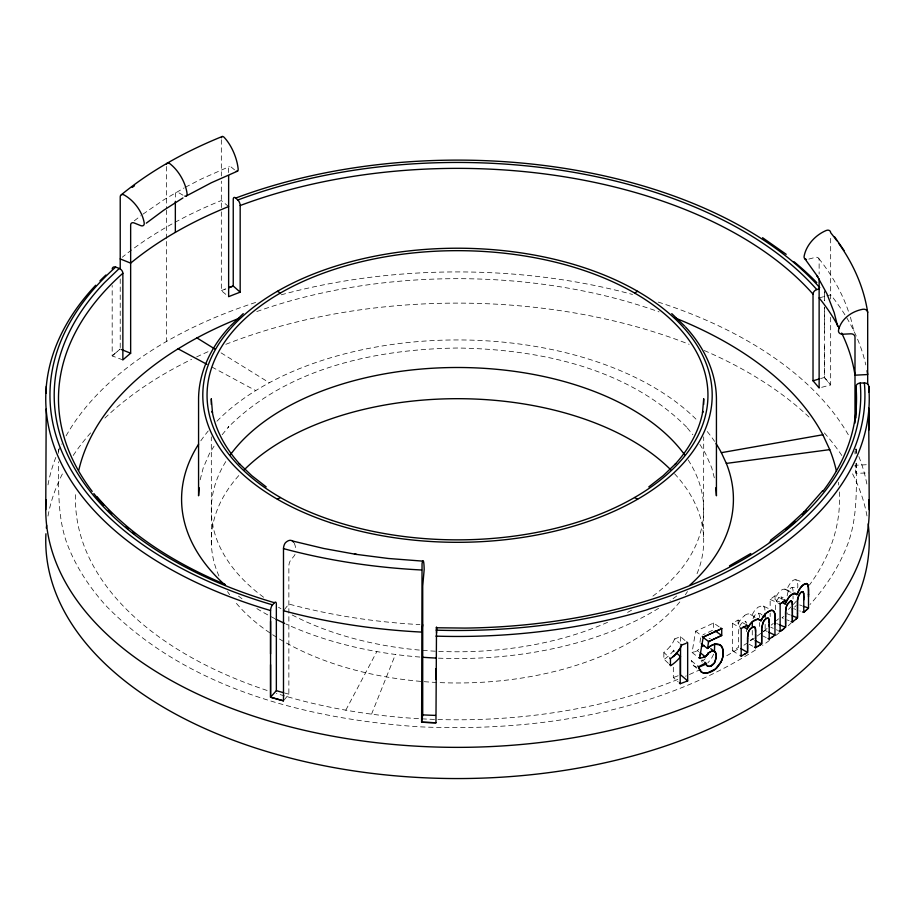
<?xml version="1.0" encoding="UTF-8"?>
<svg xmlns="http://www.w3.org/2000/svg" width="915" height="915" viewBox="0 0 915 915"><rect width="100%" height="100%" fill="white"/><g stroke="black" fill="none" stroke-linecap="round" stroke-linejoin="round"><path stroke-width="0.69" stroke-dasharray="4.58 3.43" d="M120.22 347.62L120.22 275.815M166.347 238.609L166.347 210.233M211.399 544.974L211.296 436.855M221.327 211.8L221.327 290.65L228.636 296.677M221.327 207.579L221.327 181.136M746.377 631.682L746.377 630.103M797.651 587.945C798.28 584.811 797.48 576.713 792.607 580.739A13.13 5.547 -67.5 0 0 786.488 590.472L791.647 592.543M821.693 387.331L830.671 384.918A411.75 237.717 0 0 0 824.369 377.46L824.369 307.852M824.369 300.749L824.369 290.81M830.671 317.333L830.671 384.918L824.369 377.46L824.369 344.966M830.671 299.022L830.671 236.585M703.601 536.705L703.704 436.855M775.451 609.676L775.451 608.898A47.489 23.401 -66.4 0 1 775.485 606.782C775.44 602.974 777.967 594.521 783.126 597.621M856.349 463.173C856.429 489.616 857.275 516.643 848.525 542.012C840.016 565.241 826.531 586.218 809.992 604.54M856.394 453.268L856.417 449.025M738.84 629.36L738.68 631.076A47.489 27.496 -59.9 0 0 738.599 633.203L738.611 647.271A399.02 230.374 0 0 1 732.412 650.748L732.412 623.241L738.131 620.038L744.844 623.961M787.175 595.859C787.426 591.422 791.029 583.724 796.576 589.146M719.179 626.878L713.563 623.001A399.02 230.374 0 0 1 695.64 631.167L692.072 652.452L697.688 656.913M200.168 479.792L203.222 467.908L209.409 453.657L215.117 444.438M753.056 618.7C754.063 614.857 758.524 610.602 762.195 615.132M371.559 714.158L395.429 654.454M713.689 654.145L711.287 658.846L707.867 662.872M779.466 601.475C769.549 602.516 782.222 584.25 786.397 590.461M345.801 710.177L376.831 651.583M696.658 651.194L698.831 649.261M284.382 609.607L288.865 604.049A399.02 230.374 0 0 0 419.928 624.613M284.382 699.723L288.865 694.165L288.865 565.928A4.243 1.464 -74.9 0 1 290.661 560.243L294.104 555.988A4.243 1.464 -74.9 0 0 295.339 553.484M222.162 434.716L228.853 426.55L228.041 427.419C287.516 367.704 375.974 349.21 457.5 348.02C539.026 349.21 627.484 367.704 686.959 427.419L686.147 426.55L692.838 434.716M788.238 625.814L791.246 622.921M699.986 642.433L700.856 635.696L701.348 636.062M705.168 658.754C703.441 662.163 695.72 658.411 702.411 662.117M134.333 220.801L140.761 215.791M769.412 640.466L762.595 645.441M776.057 635.296L779.374 632.711M782.634 599.119L775.039 595.779L770.156 599.405L770.156 607.995M142.9 214.19L163.979 199.699L184.201 187.872M755.447 649.993C656.181 713.323 534.474 732.046 418.51 726.773C306.616 718.961 187.689 688.789 106.7 606.485L105.888 605.616C89.064 586.938 75.099 565.71 66.463 542.012C57.553 516.186 58.617 488.667 58.64 461.755M216.958 421.209A275.918 159.302 0 0 1 255.708 390.602L262.399 386.599A275.918 159.302 0 0 1 696.715 419.859M185.368 187.232L202.066 178.654L229.345 166.576M696.578 668.144L692.449 664.416L691.66 660.493M225.765 288.877L221.327 290.65A411.75 237.717 0 0 1 225.273 289.083M684.98 640.489L680.543 636.668L674.687 638.91L679.456 643.142M820.583 378.57L824.369 377.46M695.251 651.583L695.949 651.389M694.542 651.777L692.781 652.258M808.837 259.094L815.288 257.355A4.243 3.145 -38.9 0 1 819.131 259.78L819.131 274.077M819.131 297.913L825.547 296.185M826.828 295.842L830.671 294.802A411.704 237.694 0 0 1 865.796 364.913M866.276 464.728L854.999 465.3A399.02 230.374 0 0 1 855.971 473.318L868.69 472.941M709.125 638.304L710.303 638.51M696.647 667.207L693.753 665.914M799.687 604.929L801.723 605.65M795.798 579.675L801.197 581.631M793.728 608.681L795.73 609.424M799.756 610.911L800.419 611.163M122.862 359.915L112.179 355.912L112.179 285.503M790.263 615.017L786.98 613.725L786.98 612.158M784.841 589.043L791.326 591.662M783.32 618.346L782.028 617.808A399.02 230.374 0 0 0 783.698 616.458M787.209 619.947L789.142 620.747M776.709 623.527L778.619 624.362M792.138 587.476L792.962 589.706A23.916 10.58 -69.6 0 1 793.019 590.541L793.042 591.262M770.156 599.405L777.636 602.825M770.773 627.198L773.267 628.342M776.389 629.76L777.636 630.332M763.304 631.762A399.02 230.374 0 0 0 765.146 630.481L767.594 631.659M768.177 608.349L762.252 605.639L757.952 607.251L754.646 610.511L751.581 615.726L755.104 617.591M762.584 635.799L766.198 637.595M750.323 640.271A399.02 230.374 0 0 0 752.267 639.047L753.445 639.665M750.437 614.525L755.035 616.973M211.891 367.018L255.708 390.602M749.259 644.274L752.713 646.184M746.388 622.189L745.393 621.64A4.026 2.276 -60.9 0 1 745.977 622.406L746.205 623.355M781.09 596.774L781.193 596.832A4.026 1.921 -67.3 0 1 781.685 597.564L781.913 598.833A28.388 13.45 -67.7 0 1 781.902 599.439M758.581 613.313L759.45 615.555A23.916 12.776 -63.5 0 1 759.519 616.401L759.564 617.556M182.954 195.169L178.356 192.516A4.243 2.448 60 0 0 175.348 194.243L175.348 199.893M738.131 620.038L738.131 623.79L741.493 625.757M732.412 623.241L739 627.232M732.412 650.748L739 654.74M221.075 352.87L269.33 382.745M763.293 605.982L764.677 607.869L765.134 611.849M701.988 659.955L703.429 661.053M697.699 650.897L698.66 651.629M695.64 631.167L701.336 635.593M691.225 660.721L696.349 664.828M234.572 169.858L231.072 166.976A4.243 1.99 68 0 0 228.636 168.429L228.636 173.198M228.636 206.561L221.327 200.534A411.704 237.694 0 0 0 122.29 257.218M674.618 651.274L673.326 650.107L673.326 651.823M673.326 667.252L673.326 677.546L678.061 681.789M670.18 646.31A25.346 18.3 -47.3 0 1 663.832 652.384L667.973 656.364M668.385 663.364L663.855 659.04L663.855 652.429M818.856 258.579C831.609 274.58 842.12 292.491 848.628 311.924M699.884 444.438L705.591 453.657L711.779 467.908L714.832 479.792M850.447 317.139L854.084 331.756L853.764 330.441M58.583 449.025L58.606 453.268M855.971 449.174L855.971 453.44M855.971 463.379L855.971 473.318M854.999 451.221L854.999 454.034M824.369 292.16L824.369 300.292M824.369 307.051L824.369 334.135M793.053 595.882L793.053 599.016M775.039 595.779L775.039 599.531M770.156 613.153L770.156 616.596M765.146 624.385L765.146 630.481M759.576 622.532L759.576 626.455M752.267 630.424L752.267 639.047M713.563 623.001L713.563 629.817A399.02 230.374 0 0 1 703.006 634.747M680.543 636.668L680.543 641.438M221.327 139.732L221.327 175.955M166.347 166.484L166.347 208.826M166.347 241.469L166.347 341.547M676.734 595.962A275.918 159.302 0 0 1 670.009 600.846M658.606 608.315A275.918 159.302 0 0 1 437.667 658.125M419.836 657.05A275.918 159.302 0 0 1 285.812 623.938M274.832 618.632A275.918 159.302 0 0 1 256.646 608.464M241.96 598.696A275.918 159.302 0 0 1 238.483 596.123M200.82 440.813A275.918 159.302 0 0 1 208.231 430.954M707.226 431.514A275.918 159.302 0 0 1 714.569 441.385M839.33 491.927A382.035 220.561 0 0 1 809.409 585.085M796.347 601.121A382.035 220.561 0 0 1 788.478 609.401M778.528 618.814A382.035 220.561 0 0 1 776.435 620.667M773.255 623.412A382.035 220.561 0 0 1 771.219 625.117M767.079 628.479A382.035 220.561 0 0 1 743.586 645.418M737.57 649.25A382.035 220.561 0 0 1 724.646 656.924M700.844 669.277A382.035 220.561 0 0 1 685.529 676.208M677.786 679.445A382.035 220.561 0 0 1 276.341 693.433M267.123 690.47A382.035 220.561 0 0 1 75.659 492.213M256.783 311.569A382.035 220.561 0 0 1 659.075 311.878M838.403 482.297A382.035 220.561 0 0 1 838.746 485.041M288.865 694.165A399.02 230.374 0 0 1 284.668 693.021M688.171 459.971A246.204 142.145 0 0 1 651.389 597.243M631.59 610.156A246.204 142.145 0 0 1 624.682 613.988M607.583 622.314A246.204 142.145 0 0 1 290.318 613.988M280.939 608.704A246.204 142.145 0 0 1 278.515 607.24M263.611 597.243A246.204 142.145 0 0 1 226.817 459.971M294.207 543.224A29.715 10.248 -74.9 0 1 295.865 549.755A4.243 1.464 -74.9 0 1 295.888 550.087M674.515 473.707A246.204 142.145 0 0 1 696.052 575.993M687.485 591.559A246.204 142.145 0 0 1 685.335 594.704M679.799 601.921A246.204 142.145 0 0 1 456.528 682.979A246.204 142.145 0 0 1 234.366 600.903M229.665 594.704A246.204 142.145 0 0 1 227.515 591.559M218.948 575.993A246.204 142.145 0 0 1 240.485 473.707M47.992 516.071A411.75 237.717 0 0 1 62.426 473.856M73.2 455.498A411.75 237.717 0 0 1 90.631 432.909M104.893 418.075A411.75 237.717 0 0 1 191.578 359.343M196.599 356.93A411.75 237.717 0 0 1 210.747 350.525M225.856 344.303A411.75 237.717 0 0 1 689.144 344.303M704.253 350.525A411.75 237.717 0 0 1 810.095 418.075M824.369 432.909A411.75 237.717 0 0 1 841.8 455.498M852.574 473.856A411.75 237.717 0 0 1 867.008 516.071M47.992 484.881A411.75 237.717 0 0 1 56.147 456.562M58.263 451.484A411.75 237.717 0 0 1 61.797 443.924M66.086 435.849A411.75 237.717 0 0 1 256.795 302.076M281.122 294.836A411.75 237.717 0 0 1 632.551 294.47M658.205 302.076A411.75 237.717 0 0 1 848.914 435.849M855.605 448.956A411.75 237.717 0 0 1 856.737 451.484M858.853 456.562A411.75 237.717 0 0 1 867.008 484.881M673.692 650.359A29.852 22.235 -48.1 0 1 664.015 659.429M796.142 605.616A399.02 230.374 0 0 1 794.609 607.022M678.141 675.727A399.02 230.374 0 0 1 673.326 677.546M674.584 638.899A16.905 11.632 -48.1 0 1 670.169 646.276M738.165 623.801A17.499 9.802 -59.9 0 1 739.675 621.102A12.215 6.691 -59.5 0 1 744.661 615.658M739.549 626.764A5.959 3.443 -59.9 0 1 745.542 621.285M744.638 615.429A10.774 5.959 -61.6 0 1 751.718 615.555M113.163 355.043L112.179 355.912A411.75 237.717 0 0 1 120.22 349.027L113.163 355.043"/><path stroke-width="1.37" d="M120.22 268.77L120.22 196.817A4.243 2.837 50.5 0 1 124.268 195.044A29.715 19.878 50.5 0 1 144.215 222.986A4.243 2.837 50.5 0 1 140.784 225.639L134.128 222.951A4.243 2.837 50.5 0 0 130.651 225.01L130.651 353.247A399.02 230.374 0 0 0 122.862 359.915L122.862 273.265A4.243 2.905 48.4 0 0 119.293 268.461L115.736 267.123A4.243 2.905 48.4 0 0 112.19 268.953M293.658 542.309A29.715 10.248 -74.9 0 0 285.583 542.606A4.243 1.464 -74.9 0 0 283.49 548.623L283.49 700.833L270.565 697.196L270.565 610.545A4.243 1.578 -73.6 0 1 272.498 604.895L274.42 602.711A403.286 232.833 0 0 1 104.596 282.541L119.293 268.461M283.49 700.833A411.75 237.717 0 0 1 270.565 697.196L276.353 690.642L276.353 603.992A4.243 1.578 -73.6 0 0 274.42 602.711M435.952 679.456L435.952 668.625M436.615 633.043L436.512 626.992L435.952 722.781L421.609 722.198L422.044 563.72A29.715 2.116 -87.1 0 1 424.171 569.599L422.73 585.966L422.719 714.878L421.609 722.198A411.75 237.717 0 0 0 435.952 722.781M747.578 651.697L747.578 652.487L741.184 656.078L740.098 655.403M747.578 650.908L747.578 650.13M747.578 649.341L747.578 644.618M755.596 639.105L755.596 634.072M755.596 633.626L755.596 632.986M761.669 643.222L761.669 642.433M761.669 641.644L761.68 630.366M769.206 626.558L769.16 621.205A23.195 12.387 -63.5 0 0 769.092 620.359L768.36 618.231A3.374 1.807 -63.1 0 1 768.76 618.757L769.046 619.935A27.061 14.446 -63.5 0 1 769.195 622.417L769.206 622.806M769.218 624.19L769.206 639.093L768.005 638.498M774.959 623.984L774.959 621.274M774.959 620.599L774.959 617.213A33.237 17.293 -64.5 0 0 774.856 614.583L774.548 612.787A7.789 4.072 -64.2 0 0 774.284 612.089L773.884 611.437A8.921 4.678 -63.8 0 0 772.203 610.408A9.367 4.872 -64.5 0 1 774.673 613.713M774.959 617.888L774.959 635.17L769.206 639.093M785.596 626.626C784.567 628.525 781.193 631.739 778.882 630.904M785.596 625.837L785.596 625.048M785.596 624.259L785.596 618.757M785.596 615.612L785.596 617.179M779.889 624.911L785.596 627.415L785.619 612.032A33.775 16.653 -66.4 0 1 785.711 610.385C785.859 607.228 787.06 603.969 789.473 601.841C791.132 598.856 793.008 604.3 792.081 601.99A4.758 2.276 -67.3 0 0 791.841 601.452A3.569 1.704 -66.9 0 0 790.926 601.018L787.689 603.934M792.379 621.296L792.379 614.217M792.379 613.439L792.379 608.978M792.218 603.157A27.553 13.05 -67.7 0 1 792.287 604.54L792.39 607.857M797.491 617.087L797.491 616.298M797.491 615.52L797.491 614.731M797.491 613.954L797.491 613.164M797.491 612.387L797.491 611.597M797.491 610.82L797.491 610.031M797.491 609.253L797.491 608.464M797.491 607.674L797.491 606.897M797.491 606.107L797.491 604.232A48.552 22.349 -68.5 0 1 797.514 602.184C796.21 599.256 801.906 587.27 803.667 593.686A23.195 10.259 -69.6 0 1 803.725 594.521L803.77 596.729M803.77 599.863L803.77 597.495M803.77 597.301L803.77 612.41L802.432 611.906M808.505 596.866L808.505 594.155M808.505 594.83L808.505 590.095M808.505 590.77L808.505 591.445M867.683 384.403L867.683 312.45A411.75 237.717 0 0 0 838.529 243.07M868.69 430.325L868.69 409.016M868.69 391.975L868.69 386.29A4.243 3.466 -5.2 0 0 864.446 382.95L860.203 383.076A403.286 232.833 0 0 1 464.774 628.079L436.398 627.77M752.267 626.146L752.267 625.402A46.722 25.712 -62.2 0 1 752.313 622.921L752.462 621.617M755.596 633.889L755.596 647.763L754.44 647.134M765.146 613.542L765.146 617.27M792.39 608.04L792.379 622.086L791.086 621.56M792.379 609.127L792.39 608.223M45.75 509.644L46.208 408.971M46.276 393.381L46.31 386.29M755.596 632.254L755.561 630.538A29.898 16.836 -61.2 0 0 755.447 628.731C753.457 622.955 746.914 631.91 747.715 635.479A33.775 19.558 -59.8 0 0 747.624 637.103L747.578 652.487L740.853 648.575M747.589 638.418L747.578 642.261M747.658 636.302L748.607 631.59A6.062 3.454 -60.1 0 1 750.048 629.188L753.869 626.569A3.569 2.013 -60.5 0 1 754.955 627.084A4.758 2.688 -60.9 0 1 755.252 627.667L755.458 628.719A27.553 15.486 -61.3 0 1 755.493 630.195M199.241 487.787L198.566 495.781L198.566 398.734C198.795 371.856 211.411 346.476 229.425 327.021M422.719 624.762L421.609 632.082A411.75 237.717 0 0 1 283.49 610.717M708.485 642.399L708.622 641.529L721.729 635.456L721.729 628.639L720.711 627.942M701.233 643.725L707.512 648.472L708.553 641.964M708.073 652.818L707.661 654.602M701.862 645.075L703.235 637.069L721.729 628.639L703.235 637.069L702.285 636.337M700.021 655.735L702.091 643.737M700.25 654.397L699.552 658.4L704.287 657.073M714.409 651.972L714.741 643.554M793.614 593.32L796.896 594.624L798.955 590.141A12.616 5.49 -68.3 0 1 800.202 588.116A11.289 4.861 -68.1 0 1 801.506 586.435L804.411 583.987L806.595 583.576A8.864 3.832 -69.9 0 1 807.613 584.422L807.945 585.017A7.789 3.34 -70.3 0 1 808.162 585.703L808.357 586.858A30.264 12.924 -70.5 0 1 808.494 590.106M758.032 619.146L760.971 620.702L763.419 616.401A12.616 6.634 -62.1 0 1 764.917 614.48A11.289 5.89 -62 0 1 766.484 612.924L769.995 610.74A11.369 5.925 -62.2 0 1 770.762 610.499L772.203 610.419A9.585 5.021 -62.8 0 0 771.265 610.396M743.163 626.729L747.086 629.017C749.305 624.465 755.676 615.806 760.971 620.702L762.115 618.494A12.924 6.668 -61.5 0 1 768.371 611.575M720.608 662.471L715.416 668.979L707.409 672.96M797.537 593.092A19.81 8.75 -68.4 0 0 796.919 594.624C791.761 590.278 786.957 599.851 785.173 603.98L782.005 602.596L780.129 603.969L780.129 631.476M787.849 598.81L785.173 603.98L785.173 600.229L783.903 599.668M674.915 464.5C688.549 449.517 699.151 431.445 702.834 411.361L702.514 412.665L703.704 398.734L703.704 404.384M803.576 512.469L822.722 490.657M717.143 667.355L717.943 666.452A16.287 10.568 -54.9 0 0 721.958 659.784M230.237 326.152L243.241 313.628M675.727 463.631L663.238 475.651L648.781 486.906M808.505 591.788L808.505 608.052L803.77 612.41L804.971 611.323M707.512 648.472L707.89 648.117A13.268 8.269 -52.3 0 1 711.984 645.258A14.468 9.001 -52.3 0 1 714.935 644.171L720.128 644.949A14.823 9.31 -54.1 0 1 721.02 645.647L723.125 650.05L722.976 656.009A16.276 10.237 -55.3 0 1 722.084 659.223A17.682 11.255 -55.1 0 1 720.643 662.483M807.339 609.15L807.922 608.601M806.161 610.236L806.744 609.687M804.399 511.565L788.375 526.308L770.476 540.319M803.393 592.108A3.374 1.498 -69.3 0 0 803.004 591.57L801.449 591.913A6.199 2.722 -68.4 0 0 800.957 592.348A6.199 2.756 -68.6 0 0 799.104 595.002A5.719 2.585 -68.7 0 0 798.498 596.408L797.628 600.812A29.326 13.496 -68.5 0 0 797.537 602.447L797.491 617.877L792.379 622.086L793.031 621.56M795.593 619.455L796.233 618.929M710.452 666.143L714.352 662.998L716.17 657.668A16.859 10.717 -54.4 0 0 716.136 654.122L715.061 651.823L713.037 651.023A6.085 3.866 -52.9 0 0 712.156 651.125A7.251 4.598 -52.6 0 0 711.47 651.32A8.761 5.536 -52.5 0 0 710.932 651.526A8.121 5.135 -52.5 0 0 710.04 651.972A8.052 5.101 -52.6 0 0 708.873 652.761L705.374 656.764L703.566 657.279M121.443 194.666C151.581 169.95 186.168 151.147 222.196 136.507M708.873 652.761L705.374 656.764L700.101 652.727M146.286 223.169L163.602 210.301L182.943 197.949M784.544 600.698C786.328 599.359 780.872 603.454 782.668 602.104M669.62 664.542L670.443 665.331L670.443 658.72L672.651 657.062A25.986 18.872 -47.3 0 0 673.966 655.906A30.973 22.555 -47.4 0 0 676.837 653.104L677.123 652.647A31.625 23.104 -47.4 0 1 674 655.952M782.885 629.451L783.56 628.948M782.199 629.966L780.827 630.973M780.769 603.511L778.882 603.397M701.348 646.745L704.035 645.395M706.574 663.935L698.568 667.275M772.1 637.137L772.82 636.646M755.596 647.763L761.669 644L761.726 628.582A29.326 16.127 -62.2 0 1 761.829 626.947L764.002 620.69L766.301 618.46L768.245 618.163L766.427 618.391A6.199 3.294 -62.2 0 0 765.821 618.792A6.199 3.328 -62.4 0 0 763.602 621.274A5.719 3.1 -62.5 0 0 762.881 622.635L761.738 628.296A48.552 26.718 -62.2 0 0 761.657 630.378M760.925 644.48L761.669 644L755.207 640.592M759.416 645.418L760.171 644.949M78.781 470.241A382.035 220.561 0 0 1 178.093 348.821L187.358 343.285A382.035 220.561 0 0 1 239.009 318.317M757.894 646.367L758.649 645.887M768.371 611.54L771.265 610.408M277.405 499.247L280.413 497.508M634.587 293.029L637.595 291.29M729.484 565.825L750.815 553.518M186.397 195.924L211.296 182.771L237.591 171.128M760.971 620.702L758.158 619.055L753.137 621.228A12.181 6.702 -59.6 0 0 750.243 624.099L747.086 629.017C748.893 620.93 742.877 630.058 740.098 627.896M744.147 626.924L744.89 626.512M744.398 654.294L745.199 653.836M741.996 655.632L741.184 656.078L741.184 628.571M686.765 642.01L687.657 642.765L687.657 680.897L685.335 681.789M228.739 287.722L233.245 286.006L240.176 292.171A399.02 230.374 0 0 0 228.636 296.677L228.636 175.577M686.159 643.348L681.618 645.075L680.76 644.297M684.409 682.144L680.211 683.722L679.353 682.956M819.325 288.831L816.809 289.563A4.243 3.088 -41.4 0 0 813.023 294.15L813.023 380.8A399.02 230.374 0 0 1 819.131 388.017L819.131 278.846M813.023 380.8L819.325 378.936M700.284 658.194L698.625 657.656M716.045 443.615A275.918 159.302 0 0 1 721.363 452.673L822.837 434.762L829.745 449.631A382.035 220.561 0 0 1 836.459 471.328M689.693 585.291A275.918 159.302 0 0 0 726.338 463.413L829.745 449.631M705.156 673.165L708.359 672.731A17.545 11.792 -56.2 0 0 717.257 667.55M422.787 561.124L388.372 558.482L354.46 554.135L356.37 554.421L323.864 548.508L292.365 540.971M803.084 606.13L808.505 608.052M792.23 615.795L797.491 617.877M120.22 258.911L130.651 263.131A399.02 230.374 0 0 1 228.636 206.561M121.523 349.553L130.651 353.247M225.113 584.433C177.201 564.166 131.154 536.59 97.013 496.708M768.829 632.242L774.959 635.17M178.093 348.821L206.893 364.319M277.405 291.29L280.413 293.029M634.587 497.508L637.595 499.247M745.965 624.613L747.086 625.265M196.954 337.932L215.048 349.13M715.095 630.87L721.729 635.456L708.622 641.529L702.8 637.16M762.572 237.706L786.202 254.313M710.761 648.678L715.061 651.823M704.87 662.151L706.62 665.136A6.863 4.449 -53.6 0 0 708.038 666.2L708.942 666.372A6.211 4.049 -54.3 0 0 711.527 665.663M266.219 486.906L251.762 475.651L239.273 463.631M697.756 665.937L701.29 671.85A13.805 9.081 -53.1 0 0 703.498 672.925A13.553 8.933 -53.9 0 0 705.156 673.154M687.657 680.897L680.543 674.801L680.543 646.207M240.176 292.171L240.176 205.532A4.243 1.887 69.4 0 0 237.866 200.008L235.555 197.949A4.243 1.887 69.4 0 0 233.245 199.367L233.245 286.006A411.75 237.717 0 0 0 229.242 287.527M701.29 671.85L699.746 670.02M676.334 652.818L680.211 656.295L680.211 683.722M669.62 657.942L670.443 658.72M671.759 313.628L684.763 326.152M685.575 327.021C703.589 346.476 716.205 371.856 716.434 398.734L716.434 495.781L715.759 487.787M240.085 464.5C226.451 449.517 215.849 431.445 212.166 411.361L212.486 412.665L211.296 398.734L211.296 404.384M804.971 258.899L817.77 276.742L816.969 275.587L827.011 293.967L834.228 312.77L837.602 326.243M796.896 594.624L795.547 593.332A9.39 4.381 -67.1 0 0 794.54 593.183L790.308 595.734A12.181 5.627 -66 0 0 787.861 598.833M834.652 236.894L844.042 250.481M721.363 452.673L726.338 463.413M803.393 592.108L803.622 593.263M774.731 613.656L774.959 617.545M808.322 586.561L808.505 590.427M755.55 630.161L755.584 631.579M792.367 605.398L792.356 604.861A29.898 14.194 -67.6 0 0 792.253 603.065M868.69 411.178L869.25 509.644M755.596 632.093L755.596 632.803M723.296 651.938L723.308 652.933A18.54 11.586 -55.6 0 1 723.17 654.968A16.493 10.408 -55.2 0 1 721.912 659.784M792.379 606.416L792.39 607.125M803.77 596.889L803.759 595.814A27.061 11.964 -69.6 0 0 803.633 593.252M785.596 614.823L785.596 613.347A46.139 22.738 -66.4 0 1 785.642 611.231L786.465 606.439A6.062 2.928 -66.6 0 1 787.689 603.923M755.596 639.894L755.596 646.974M868.69 391.712L868.69 386.29A411.75 237.717 0 0 1 435.952 636.131M868.69 407.953L868.69 429.615M860.203 383.076A4.243 3.466 -5.2 0 0 855.971 386.679L855.971 417.926M854.999 423.062L854.999 337.063A4.243 3.454 -8.6 0 0 850.767 333.815L842.669 334.215A4.243 3.454 -8.6 0 1 838.495 330.384A29.715 24.167 -8.6 0 1 862.754 309.281A4.243 3.454 -8.6 0 1 867.683 312.45M270.565 621.376L270.565 653.87M270.565 664.702L270.565 697.196M175.348 201.311L175.348 232.376M436.295 658.068A275.918 159.302 0 0 1 422.57 657.256M284.565 623.367A275.918 159.302 0 0 1 276.033 619.238M225.502 585.474A275.918 159.302 0 0 1 198.601 444.164M674.286 317.631A382.035 220.561 0 0 1 822.837 434.762M435.46 715.393A399.02 230.374 0 0 1 422.719 714.878M283.627 692.724A399.02 230.374 0 0 1 276.353 690.642M270.565 610.545A411.75 237.717 0 0 1 95.698 285.251M99.941 280.859A411.75 237.717 0 0 1 105.911 275.003M793.9 261.656A411.75 237.717 0 0 1 816.786 282.609M272.521 604.861A407.518 235.281 0 0 1 115.667 267.1M237.843 199.996A403.286 232.833 0 0 1 816.821 289.609M855.971 386.679A399.02 230.374 0 0 1 822.688 491.561M806.481 510.421A399.02 230.374 0 0 1 802.489 514.482M795.215 521.424A399.02 230.374 0 0 1 785.802 529.671M771.631 540.776A399.02 230.374 0 0 1 769.412 542.401M134.688 534.143A399.02 230.374 0 0 1 132.469 532.358M128.123 528.767A399.02 230.374 0 0 1 125.996 526.949M111.939 513.921A399.02 230.374 0 0 1 108.21 510.101M103.601 505.137A399.02 230.374 0 0 1 93.856 493.562M92.209 491.424A399.02 230.374 0 0 1 122.862 273.265M240.176 205.532A399.02 230.374 0 0 1 813.023 294.15M864.366 382.95A407.347 235.178 0 0 1 436.181 630.161M235.658 198.086A407.347 235.178 0 0 1 819.749 287.642M230.42 454.721A246.204 142.145 0 0 1 457.5 367.498A246.204 142.145 0 0 1 684.58 454.721M867.043 370.689A411.75 237.717 0 0 1 867.683 374.544L854.999 375.184A399.02 230.374 0 0 0 841.686 333.06M819.131 297.913A399.02 230.374 0 0 1 839.078 327.913M421.609 569.988A411.75 237.717 0 0 1 283.49 548.623M132.24 187.403A411.75 237.717 0 0 1 134.516 185.722M836.848 240.748A411.75 237.717 0 0 0 830.671 232.707A4.243 3.145 -38.9 0 0 826.188 230.5A29.715 21.983 -38.9 0 0 804.113 256.314A4.243 3.145 -38.9 0 0 806.481 259.471M221.384 137.753A4.243 1.99 68 0 1 224.175 137.364A29.715 13.919 68 0 1 238.14 168.76A4.243 1.99 68 0 1 236.253 171.174M166.427 164.345A4.243 2.448 60 0 1 169.847 163.682A29.715 17.156 60 0 1 187.06 193.5A4.243 2.448 60 0 1 184.784 196.13M244.282 469.761A246.204 142.145 0 0 1 457.5 398.688A246.204 142.145 0 0 1 670.718 469.761M868.198 523.872A411.75 237.717 0 0 1 466.078 778.505A411.75 237.717 0 0 1 45.933 533.765M46.345 528.115A411.75 237.717 0 0 1 46.631 525.29M868.895 499.739A411.75 237.717 0 0 1 457.5 747.361A411.75 237.717 0 0 1 46.105 499.739M699.735 670.02A14.972 9.882 -51.8 0 1 699.071 668.476L698.683 666.68L705.82 662.883L706.025 663.878A8.212 5.33 -53 0 0 706.38 664.759A6.943 4.506 -53.7 0 0 708.027 666.2A6.336 4.118 -53.9 0 0 708.942 666.372A5.97 3.889 -54.2 0 0 712.579 664.953A6.039 3.912 -54.1 0 0 713.952 663.535L714.352 662.998A6.725 4.323 -54.1 0 0 715.027 661.842L716.17 657.668A19.432 12.33 -54.5 0 0 716.262 656.009L716.056 653.882A9.516 6.05 -54.3 0 0 715.782 652.955A7.183 4.575 -53.8 0 0 715.061 651.823M707.432 672.822A14.114 9.287 -52.9 0 1 701.267 671.885M723.17 651.995A16.516 10.271 -55.8 0 0 721.592 646.184L719.099 644.435A13.794 8.658 -53.5 0 0 707.467 648.392M710.04 651.972A7.915 5.021 -52.7 0 1 712.167 651.103M713.037 651.023A6.211 3.957 -53.2 0 1 714.729 651.549M680.6 656.57A30.996 23.127 -48.2 0 1 670.604 665.743M681.572 645.075A14.869 10.225 -48.1 0 1 680.028 648.529M673.875 655.792A26.524 18.963 -47.2 0 1 672.571 656.947M808.254 586.629A9.367 4.003 -70.5 0 0 806.618 583.53L803.073 584.914A13.233 5.616 -67.7 0 0 797.617 593.137M747.578 638.43A46.139 26.718 -59.9 0 1 747.646 636.302M330.155 522.614A254.69 147.041 0 0 0 712.19 395.269A254.69 147.041 0 0 0 330.155 267.923A254.69 147.041 0 0 0 330.155 522.614M332.282 520.486A250.447 144.593 0 0 0 707.947 395.269A250.447 144.593 0 0 0 332.282 270.039A250.447 144.593 0 0 0 332.282 520.486M677.031 652.567A18.666 13.039 -47.7 0 0 679.696 648.975A18.918 13.245 -47.6 0 1 677.043 652.567"/></g></svg>
